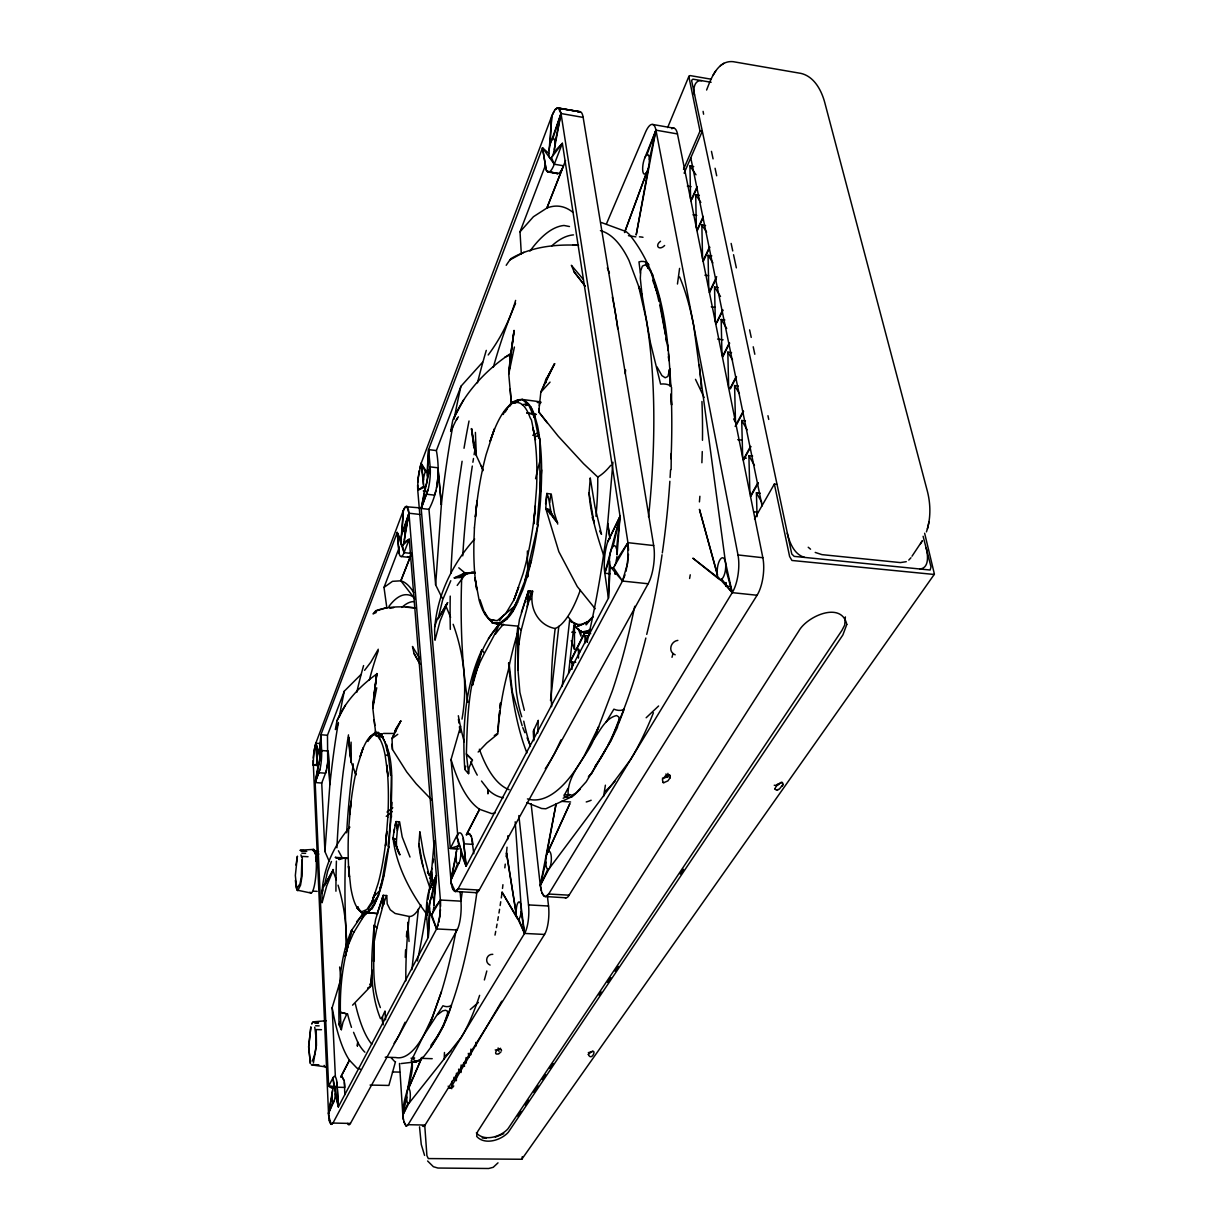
<?xml version="1.0" encoding="UTF-8"?>
<svg xmlns="http://www.w3.org/2000/svg" width="1230" height="1230" viewBox="0 0 1230 1230"><rect width="100%" height="100%" fill="white"/><g stroke="black" fill="none" stroke-linecap="round" stroke-linejoin="round"><path stroke-width="1.5" d="M380.362 1007.585C371.568 985.43 373.92 961.03 374.274 937.767A89.99 20.849 -86.5 0 1 374.12 928.419L375.642 919.225L383.222 895.379L386.758 895.578L387.204 903.804L390.218 909.754L395.122 913.475L409.313 916.504A90.62 21.679 -86 0 0 420.891 905.003M652.93 275.166L646.811 265.742L645.012 264.942L642.414 266.095L640.707 270.754L640.323 278.518L642.137 295.6L650.409 342.617L660.587 384.083A9.594 4.52 -3.4 0 1 670.857 386.266C667.813 333.837 663.647 276.95 629.36 234.453L626.132 231.594L601.332 222.492M361.02 674.455L344.339 691.137L327.472 735.263L327.733 763.184L326.088 771.717L321.737 783.033L324.92 851.529L329.179 861.292M466.032 1063.212L466.093 1057.539M470.875 1054.802L470.936 1049.082M475.795 1046.253L475.841 1042.41M557.728 524.088L554.407 513.095L551.24 493.999L546.873 493.522L545.751 508.467L558.835 551.67L577.254 586.526L595.197 608.788M671.119 469.568L671.273 453.363M451.733 1088.719L451.825 1081.278M456.361 1080.678L456.438 1073.19M461.066 1072.514L461.142 1064.98M452.225 887.737L455.377 891.535L458.113 888.844L622.472 581.052L627.731 562.94L627.946 542.676L561.018 113.529L558.266 107.84L555.099 109.593L551.763 116.097L421.121 463.418L417.893 479.346L417.754 490.278L451.21 883.063L452.901 889.428L454.5 891.35L476.41 892.719M313.173 760.509L328.518 1113.319C328.764 1115.733 328.841 1127.203 332.961 1123.052L436.589 928.942L439.91 916.335L440.386 900.022L408.96 513.218L406.823 506.36L405.5 506.683L403.379 510.404L315.818 743.212L313.727 753.129L313.204 765.075L318.17 765.598A6.688 1.292 -85.5 0 0 319.677 758.51L321.63 750.531L320.892 734.74L397.244 532.482L401.011 540.616A7.78 1.722 -84.1 0 0 402.487 545.567L404.055 552.639L411.62 553.454L400.857 580.806L414.971 598.995M551.609 706.65A166.465 53.582 -84.5 0 1 555.176 628.515C538.048 625.394 528.931 607.559 532.759 591.246L528.47 590.815L519.444 619.597L517.861 630.437A112.929 33.179 -84.1 0 0 518.384 641.368L517.984 670.073L519.89 692.367L524.349 710.31M374.12 928.419L374.381 940.796L376.872 928.05L374.135 925.237L373.551 961.568L374.274 937.767M534.081 739.43L534.266 729.129A273.46 73.585 -83.6 0 0 538.294 720.334L537.725 732.988M521.336 254.272L520.013 231.824L545.367 165.512M502.132 622.841L491.723 622.58L497.197 624.194C512.218 620.566 516.892 602.654 522.658 590.323C532.298 563.232 537.264 534.712 540.062 506.16C542.184 479.331 542.799 452.056 537.495 425.534C534.712 416.063 532.529 403.517 522.212 399.443L513.11 401.703L504.7 411.266L503.255 414.479M565.554 160.561L563.509 165.773L554.284 164.236L551.501 157.625A10.009 2.583 -80.9 0 1 548.918 153.412L551.763 116.097L553.977 111.284M442.262 598.211L435.635 584.865L428.963 509.343C438.526 491.293 439.956 470.383 436.389 450.564L460.958 386.266L482.544 362.296M401.011 540.616L403.379 510.404L404.793 507.498M391.494 817.104C390.048 790.183 397.613 753.913 378.394 732.311L375.242 732.649L381.377 734.202L385.021 742.32L388.434 756.219L390.587 775.069L391.371 775.069L390.402 822.024L388.065 846.594L388.849 846.67L392.001 802.375M612.94 462.249L607.697 523.38A305.578 83.686 -83.6 0 1 587.064 642.075M774.792 788.861L777.483 784.11L782.388 782.511M436.389 450.564L428.594 449.611L427.425 476.318A8.087 1.845 -83.7 0 0 427.087 472.505L428.594 449.611L542.507 147.846L548.918 153.412M410.005 857.033L402.195 836.954L399.596 821.794L396.014 821.609C400.058 832.495 392.385 844.18 399.827 854.727L393.016 838.076L394.399 829.082M395.63 731.912L395.768 728.975L400.811 720.965L392.032 738.538L392.462 749.439L406.73 771.963L416.171 783.771L431.653 799.869M783.095 784.417L782.372 782.48M320.892 734.74L319.723 757.48A6.688 1.292 -85.5 0 0 319.569 753.975L320.892 734.74L327.472 735.263M435.635 584.865L441.37 504.761A305.578 83.686 -83.6 0 1 452.717 426.595M388.618 752.991L388.434 756.219L386.574 744.642M554.284 164.236L542.507 147.846L546.212 170.032A24.016 6.196 -80.9 0 0 554.284 164.236L562.371 143.31L551.962 156.948A10.009 2.583 -80.9 0 0 553.731 152.366L562.371 143.31L620.058 516.323L607.635 541.953A27.029 8.671 -83.6 0 0 604.806 573.226L608.45 598.134L609.48 560.711A11.27 3.613 -83.6 0 0 610.295 566.184L608.45 598.134L466.124 866.289L460.881 852.882M619.274 719.027L617.337 727.545L610.956 740.583L586.218 781.773L576.101 792.981L571.996 795.241L568.06 794.196C567.707 773.732 586.541 757.357 593.921 739.199C600.117 730.743 605.391 718.166 616.599 715.522L618.782 716.967L619.274 719.027L610.956 740.583L591.553 773.655L588.34 776.96M324.92 851.529L329.871 784.694A245.708 54.489 -85.9 0 1 338.358 722.487M549.057 150.537A10.009 2.583 -80.9 0 1 550.102 144.479L551.763 116.097M401.149 538.248A7.78 1.722 -84.1 0 1 401.887 533.666L403.379 510.404M404.055 552.639L397.244 532.482L399.089 553.316A18.681 4.136 -84.1 0 0 404.055 552.639L409.252 539.186L402.779 545.244A7.78 1.722 -84.1 0 0 403.917 542.276L409.252 539.186L436.358 875.483L428.778 891.335A21.11 5.243 -86.6 0 0 426.61 915.689L428.271 937.383L429.516 907.356A8.794 2.183 -86.6 0 0 429.885 912.122L428.271 937.383L338.342 1106.831L335.252 1093.731M413.388 1056.678C412.296 1063.642 421.152 1060.552 423.397 1057.001C435.835 1041.764 445.89 1024.129 451.441 1005.187A7.395 5.427 19 0 1 442.969 1005.756L423.351 1035.983L411.22 1060.906A7.088 6.78 67.6 0 0 419.461 1060.045L423.397 1057.001M514.401 347.029L508.743 374.089L509.159 370.23A98.385 24.4 -82.8 0 0 510.158 358.73L514.079 330.501L508.743 374.089L511.403 403.594M541.661 469.968L536.987 524.641L537.956 524.749L524.856 580.96L512.51 611.817M376.734 687.785L372.798 708.096L373.121 705.005A79.427 16.497 -85.2 0 0 373.92 695.703L376.811 673.563L372.798 708.096L374.781 725.454M677.453 284.022L679.59 268.386M607.635 541.953L620.058 516.323L617.06 554.868A11.27 3.613 -83.6 0 0 613.709 545.951A11.27 3.613 -83.6 0 0 609.496 559.02L604.806 573.226L610.034 573.78M431.838 897.162L436.358 875.483L433.959 905.603A8.794 2.183 -86.6 0 0 432.191 897.024A8.794 2.183 -86.6 0 0 429.562 905.987L426.61 915.689L436.358 875.483L428.778 891.335M345.584 949.299C347.398 927.697 344.308 905.849 338.05 885.154M373.121 705.005L374.151 692.598L374.535 695.873M509.159 370.23L510.419 354.947L510.988 359.79M499.703 711.863L497.766 734.033L486.711 743.058L478.147 752.037M295.969 865.12L297.414 856.157L295.338 875.468L296.876 890.059L310.913 893.042M372.121 970.163L370.691 986.337L352.579 1005.171M374.135 925.237C371.429 956.233 368.539 989.181 380.5 1018.686M517.769 626.685L517.984 670.073L518.66 644.889L521.197 630.175L517.769 626.685C514.77 656.528 512.403 687.755 521.751 716.736M313.281 758.064L314.419 748.532M328.179 758.157L327.011 767.858M417.693 482.298L419.153 470.583M438.08 475.949L436.573 487.91M427.517 872.208L429.209 875.099L423.658 854.051L419.845 831.695A219.986 47.955 -85.9 0 1 418.877 843.611C419.753 858.832 425.119 873.869 430.085 888.275M440.494 909.693L438.833 922.362M599.64 530.991L601.516 534.327L594.92 506.683L590.246 477.886A273.46 73.585 -83.6 0 1 589.047 492.999C590.477 514.355 597.073 535.588 603.853 555.945M434.267 841.043L431.515 871.547A245.708 54.489 -85.9 0 1 428.071 899.407M481.837 649.917C464.648 686.955 462.142 729.144 464.786 769.365L465.524 770.288A273.46 73.585 -83.6 0 0 468.584 773.639L469.137 767.459L472.443 760.079L466.385 753.975C467.6 709.987 468.384 658.726 499.365 624.087C490.954 644.612 476.302 662.555 472.551 685.172L478.824 663.401A105.549 29.136 -85.1 0 1 481.837 649.917L484.343 652.961M539.001 408.99L538.74 411.865L558.159 436.127L583.543 463.679L597.734 477.055A112.191 32.995 -83.5 0 1 595.935 516.231M628.515 554.346L626.116 571.166M603.576 796.471L605.391 785.186M500.041 708.219L500.564 702.76M625.24 373.797L625.609 370.03M487.956 793.627L488.31 789.891L481.499 781.035M447.951 1015.027L447.351 1011.075L445.445 1010.23L442.646 1010.906L437.588 1014.627M669.873 368.646L667.905 376.442L665.215 377.764L661.909 375.611L656.958 366.848M487.941 793.673L488.31 789.891A287.974 80.504 -83.5 0 0 503.362 797.747M497.596 731.573L499.672 710.817M500.041 707.035L500.426 703.268M550.056 382.115L540.816 392.232L554.622 363.665L545.49 380.808A106.933 28.321 -82.1 0 1 540.816 392.232L538.74 411.912L547.196 422.843M367.632 988.013L370.691 986.337L371.937 970.901M433.79 900.468L436.358 875.483M539.34 405.577L539.755 401.641M411.912 969.67L418.415 908.985M425.718 919.317L426.134 915.504M616.584 548.78L620.058 516.323L604.806 573.226M433.867 906.987L433.514 909.616A8.794 2.183 -86.6 0 1 432.36 913.552L431.653 914.444L436.589 928.942L457.099 929.988A21.202 5.504 -86.7 0 0 460.927 901.16L460.097 891.673M550.517 700.623L558.82 626.331M502.501 888.444L502.932 884.708M504.838 867.857L505.253 864.106M506.099 856.618L506.514 852.867A229.718 58.379 -86.1 0 0 507.021 847.178M562.202 686.494L569.674 619.797M568.583 673.194L573.918 625.67M546.059 382.622L546.612 377.671M616.937 556.637L616.445 560.127A11.27 3.613 -83.6 0 1 614.6 565.862L613.432 567.522A11.27 3.613 -83.6 0 1 611.172 567.691L610.295 566.184M926.436 531.883C930.895 518.829 930.772 504.515 927.374 491.231L824.807 102.72C821.548 90.497 814.291 76.521 800.961 73.4L733.111 61.669C717.644 60.086 711.032 78.643 706.604 90.021M545.582 503.793L546.873 493.522C551.394 503.255 548.119 514.448 557.528 522.458L545.751 508.467L550.087 509.712M373.92 695.703L376.811 673.563M444.476 1052.496L444.184 1059.184M510.158 358.73L514.079 330.501M461.988 719.104C467.692 687.432 464.11 654.468 453.163 624.287M462.096 461.25L458.252 487.218A287.974 80.504 -83.5 0 0 450.887 573.211M403.379 1119.792L402.84 1115.041L408.698 1103.618A7.472 1.784 -87.9 0 1 406.93 1100.835A7.472 1.784 -87.9 0 1 407.13 1092.563L412.219 1062.812C414.202 1081.862 395.553 1108.368 406.069 1126.004L408.083 1124.697L524.564 933.432A20.987 6.104 -86.9 0 0 528.516 904.911L518.86 815.552M403.917 542.276L408.96 513.218L408.375 509.282M328.933 1118.116L328.518 1113.319L332.9 1088.765A7.549 1.553 -87.5 0 1 333.853 1086.92L328.641 1086.244L315.172 782.557L318.17 765.598M349.028 943.21L353.763 932.494L351.611 930.311C338.68 959.769 338.481 993.041 339.034 1024.682L339.48 1025.743A219.986 47.955 -85.9 0 0 341.34 1029.695C338.773 999.806 340.894 969.302 349.52 940.504A85.762 18.665 -86.9 0 1 351.611 930.311L363.834 912.645M331.439 861.477L327.641 871.24L324.413 885.523L333.392 869.579L326.734 885.831L322.075 902.759A219.986 47.955 -85.9 0 1 321.983 893.503C323.09 868.749 333.745 845.671 349.874 827.098M646.181 172.815A9.855 2.952 -80.2 0 1 642.69 167.372A9.855 2.952 -80.2 0 1 647.226 154.688A9.855 2.952 -80.2 0 1 648.84 165.389L636.187 235.007L655.944 130.165L677.469 133.932L762.846 557.728A26.722 10.332 -83.3 0 1 757.065 595.259L568.214 896.578A21.571 6.719 -86.7 0 1 565.031 897.623M566.077 897.808L544.582 896.47L541.923 892.872L540.293 885.446L556.037 804.189M338.481 723.302L335.39 729.544A219.986 47.955 -85.9 0 1 336.959 720.811C344.954 701.761 360.036 685.925 376.795 673.979M553.731 152.366L561.018 113.529L559.927 109.593M556.006 804.251L546.305 856.603A9.025 2.721 -86.5 0 0 546.243 866.458A9.025 2.721 -86.5 0 0 549.057 868.78L540.293 885.446L541.246 890.751M404.793 535.281L408.96 513.218L419.876 514.432M428.594 449.611L430.146 466.877L427.394 477.532A8.087 1.845 -83.7 0 1 425.288 486.803L421.198 508.467L450.303 848.408L458.959 848.961M371.906 909.093C382.853 890.182 385.543 867.888 388.849 846.67C381.838 868.119 384.483 899.376 365.341 914.151L363.573 913.982L358.714 910.092L357.853 906.956M450.78 580.714L442.677 599.81L438.111 618.675L447.597 602.639L440.048 621.119L435.005 640.23A273.46 73.585 -83.6 0 1 434.605 629.683C436.804 595.827 452.179 564.124 474.672 539.032M451.656 885.6L450.887 880.219L457.037 848.592A9.148 2.383 -86.3 0 1 458.483 845.794L450.303 848.408L456.76 835.8A21.94 5.704 -86.3 0 1 463.28 838.445L466.124 866.289L460.435 847.962A9.148 2.383 -86.3 0 1 459.482 861.876M478.147 666.906L478.824 663.401M332.515 1090.58A7.549 1.553 -87.5 0 0 332.3 1099.405A7.549 1.553 -87.5 0 0 333.991 1101.373L328.518 1113.319L332.115 1095.115M328.302 753.267L329.871 784.694L328.241 751.038L321.63 750.531L315.172 782.557L321.737 783.033M554.915 143.372L561.018 113.529L583.158 117.404L653.684 545.551A27.168 9.117 -83.6 0 1 648.133 583.758L479.239 890.059A21.863 5.889 -86.4 0 1 475.503 892.55M393.785 832.418L396.014 821.609L397.259 828.836M438.141 470.291L441.37 504.761L437.988 467.815L430.146 466.877L421.198 508.467L428.963 509.343M456.484 850.976A9.148 2.383 -86.3 0 0 456.407 861.461A9.148 2.383 -86.3 0 0 459.113 862.676L450.887 880.219L455.976 856.557M399.473 1063.458L402.84 1115.041L406.73 1097.052M541.292 487.726L540.001 493.737L539.724 438.434L538.755 438.403L534.65 418.2L530.93 407.022M341.34 1029.695L343.016 1022.222L346.86 1013.874L340.264 1012.259L346.86 1013.874M649.379 159.485L655.944 130.165A23.754 7.103 -80.1 0 0 645.412 132.44L606.528 223.706M395.138 825.468L396.014 821.609M927.405 528.946L928.096 525.871M928.312 524.918L928.973 521.951M521.197 630.175L527.378 606.759L528.408 590.938L527.962 604.13L528.47 590.815L521.366 612.417M613.094 546.428L620.058 516.323M460.635 726.177L451.056 759.464L457.775 835.631M531.114 803.728L540.293 885.446L545.812 862.107M351.611 930.311L345.23 956.433L349.52 940.504M376.872 928.05L382.284 908.324L383.191 895.486L377.303 913.198M341.202 978.035L332.161 1007.647L335.39 1077.065M670.058 777.898L670.304 776.883M319.954 769.427L315.172 782.557L319.954 769.427A16.067 3.075 -85.5 0 0 321.63 750.531M401.887 533.666L408.96 513.218L403.594 530.222M395.507 1061.644L388.88 1085.444L370.076 1085.06M428.102 489.694L421.198 508.467L428.102 489.694A19.419 4.443 -83.7 0 0 430.146 466.877M550.102 144.479L561.018 113.529L552.777 138.759M314.849 746.502L315.818 743.212L321.015 743.612M326.565 769.918L325.581 773.209L318.97 772.732M419.753 467.923L421.121 463.418L427.087 472.505M321.983 893.503L323.06 889.997M384.344 873.669L379.778 888.66L381.546 885.262M435.943 490.601L434.528 495.137L426.702 494.245M464.786 769.365L465.801 766.136M531.498 560.265L524.856 580.96L527.316 576.209M647.703 169.694L648.133 168.341M447.951 1012.336L443.461 1025.851L431.13 1046.884M515.616 300.412C509.866 320.077 500.472 338.573 488.202 354.978M313.404 1062.951L316.448 1045.377L316.233 1029.572L321.491 1029.71M774.792 788.814L776.299 790.091L779.359 789.076L783.095 784.386M397.767 734.325L392.032 738.538A84.578 18.696 -84.9 0 0 395.03 731.097L395.768 728.975M434.528 627.023L437.526 618.367M441.416 991.78L429.562 1025.343L441.416 991.78A230.948 54.797 -86 0 0 456.299 929.357M321.983 891.181L324.366 884.401M364.111 913.429L362.143 918.81L353.763 932.494M624.579 232.424L647.226 170.909L624.563 232.516M646.872 154.872L655.944 130.165L737.985 554.945A26.814 10.055 -83.4 0 1 732.25 592.645L548.703 894.026L545.597 896.639L543.614 895.763L541.923 892.872M339.034 1024.682L340.126 1021.715M546.904 854.266L547.273 853.297M386.866 608.035L384.006 587.402L399.35 547.258M618.705 723.363L624.21 709.11A9.333 5.612 20.2 0 1 613.893 709.172L605.99 722.287M384.006 587.402L392.493 581.329L400.857 580.806L411.62 553.454M572.826 212.267A305.578 83.686 -83.6 0 0 546.889 208.039L563.509 165.773L546.889 208.039L533.405 216.741L520.013 231.824M328.518 1113.319L333.023 1101.788M438.157 924.945L436.589 928.942L429.885 912.122M711.155 79.197L690.091 75.584L688.846 76.506L700.024 131.118L683.511 169.371M644.797 157.901L655.944 130.165M450.887 880.219L457.606 863.783M667.629 127.582L688.954 76.199M625.024 574.887L622.472 581.052L648.133 583.758M421.875 1057.6L408.053 1089.534L421.921 1057.462M684.126 173.184L702.192 131.472L700.024 131.118M402.84 1115.041L407.868 1103.648M690.876 200.705L697.087 186.683M691.983 199.168L696.657 188.651M696.933 230.364L703.253 216.418M697.272 230.579L702.807 218.371M405.07 1022.238L399.12 1035.137A231.732 52.49 -86 0 1 394.107 1043.301M367.939 741.459L370.215 736.539L375.565 732.327L368.8 739.814M703.022 260.96L709.479 247.046M703.36 261.175L709.818 247.261M540.293 885.446L547.765 869.272M378.271 649.24L370.845 662.124L364.572 670.335M385.605 1019.716L384.99 1010.998A219.986 47.955 -85.9 0 1 382.422 1016.78L381.777 1018.148L383.222 1024.821M709.249 292.279L716.675 276.658M709.602 292.509L716.198 278.626M561.049 739.814L554.453 753.652A287.974 80.504 -83.5 0 1 545.274 768.719M432.591 1016.718L423.351 1035.983A230.948 54.797 -86 0 1 395.906 1057.539L385.221 1057.2M534.266 729.129L533.251 731.22L533.774 740.768M715.752 324.105L722.64 309.96M457.16 418.092L450.641 431.438A273.46 73.585 -83.6 0 1 452.809 420.153C464.571 392.8 486.111 369.554 511.004 353.287M716.936 322.614L722.979 310.221M670.058 777.852L667.905 780.881L663.831 782.649M569.89 662.078L584.465 632.912M722.471 356.592L729.329 342.863M570.167 662.309L584.742 633.143M722.81 356.854L729.667 343.124M332.9 1088.765L328.641 1086.244L332.915 1077.88A18.127 3.721 -87.5 0 1 336.989 1082.415L338.342 1106.831L335.052 1089.442A7.549 1.553 -87.5 0 1 334.237 1100.819M730.051 388.526L736.186 376.565M730.389 388.803L736.524 376.841M340.756 1077.157L349.458 1060.229A245.708 54.489 -85.9 0 1 332.161 1007.647M466.355 834.678L479.592 809.294A305.578 83.686 -83.6 0 1 451.056 759.464M341.002 1076.45L349.458 1060.229L357.038 1068.194L360.344 1069.131M735.156 426.426L743.212 411.127M736.386 424.996L743.566 411.404M453.701 418.461L463.572 399.935M567.906 788.461L563.924 795.948A8.779 7.949 48.6 0 0 573.933 795.333L580.099 789.352M545.49 380.808L554.622 363.665M336.959 720.811L345.43 705.19M743.227 459.82L750.531 446.367M743.566 460.112L750.884 446.644M347.506 1123.436A18.081 3.828 -87.6 0 0 350.442 1123.436L457.099 929.988M750.454 496.09L757.926 482.714M750.807 496.366L758.28 483.006M324.413 885.523L333.392 869.579M395.03 731.097L400.811 720.965M754.513 518.86L774.362 484.02L776.807 484.297M614.6 565.862L627.946 542.676L653.684 545.551M782.188 786.339L782.772 785.34M509.789 405.931L513.11 401.703L509.589 405.962M501.732 1001.205L453.132 1083.722A30.089 7.349 -88.2 0 1 448.627 1088.166M438.111 618.675L447.597 602.639M432.36 913.552L440.386 900.022L460.927 901.16M912.014 556.206L922.346 540.693M456.515 419.953L458.39 416.816M920.563 543.706L922.054 541.215M712.954 75.43L714.292 73.231M714.446 73.001L715.752 70.833M505.253 412.081L507.252 408.806M311.851 1023.883L312.866 1022.222L318.601 1022.238M311.851 1023.729L312.897 1022.038M422.444 1125.927A17.881 4.397 -88 0 0 424.504 1125.942L544.536 934.446A20.925 6.288 -87 0 0 548.534 906.018L547.442 896.501M424.734 1125.219L426.902 1155.6L428.317 1158.568L521.797 1159.26L934.416 574.179L924.637 533.251M616.445 560.127L627.946 542.676L628.561 550.194M521.797 1159.26L522.289 1156.646M517.784 1116.117L520.997 1111.336M525.272 1104.97L528.485 1100.204M533.82 1092.24L538.094 1085.875M542.384 1079.494L545.582 1074.728M549.856 1068.347L553.07 1063.581M599.025 995.116L601.163 991.933M607.574 982.386L610.787 977.604M615.062 971.239L618.275 966.457M680.267 874.115L683.465 869.333M594.813 766.69L601.27 757.326A286.067 85.839 -83.4 0 0 606.544 747.855M433.514 909.616L440.386 900.022L440.601 906.356M548.519 851.514A9.025 2.721 -86.5 0 1 551.317 857.187A9.025 2.721 -86.5 0 1 549.487 868.195L630.56 759.617A284.868 89.16 -83.3 0 0 653.422 712.77M668.874 774.623L666.214 777.375L662.386 778.206M430.961 1045.3L437.342 1036.475A230.487 56.119 -86 0 0 477.102 890.766M457.206 585.418L465.509 574.026M506.207 265.296A273.46 73.585 -83.6 0 1 509.943 259.914L510.88 258.654C531.099 246.815 555.145 244.155 578.162 245.247M503.531 621.519L510.757 613.37M408.621 1088.95A7.472 1.784 -87.9 0 1 410.313 1094.546A7.472 1.784 -87.9 0 1 408.975 1103.248L461.296 1037.321A229.718 58.379 -86.1 0 0 479.623 995.347M499.472 620.796L503.501 615.446L516.538 604.653M488.433 638.478L499.426 624.01M590.431 629.237C587.556 637.832 576.701 629.668 574.072 624.748M781.373 782.157L777.468 785.417L774.239 785.263M456.299 891.166L458.113 888.844L479.239 890.059M356.592 921.839L363.634 913.044M474.749 572.473L467.169 573.81L464.94 572.965L454.27 577.854L460.035 577.5L461.019 576.332A97.57 24.892 -84.9 0 1 464.94 572.965L475.303 572.396M660.525 241.249C654.36 245.8 659.295 251.028 664.63 245.508M425.288 486.803L417.754 490.278L417.6 485.143M498.012 1162.842L493.23 1167.301L488.679 1168.5L437.895 1168.039L433.391 1166.717L427.61 1160.997M500.579 1048.267L497.75 1050.266L495.229 1049.928M500.933 1051.973L498.903 1053.633M331.762 1124.389L332.961 1123.052L350.442 1123.436M546.643 896.286L548.703 894.026L569.259 895.194M378.717 895.332L369.154 907.386L368.231 911.768L364.818 911.584M372.675 897.639L379.286 891.15M908.786 560.081L910.953 557.759M592.722 1051.281L588.309 1052.711M646.15 717.766L658.604 705.989M312.066 1061.183C317.263 1051.112 316.479 1038.243 314.726 1027.204M376.211 612.525L373.044 613.893A219.986 47.955 -85.9 0 1 375.442 611.202L376.042 610.603C388.695 606.175 402.364 606.236 415.509 607.943L406.254 607.205M588.847 776.299L591.553 773.655M406.746 1126.004L408.083 1124.697L425.196 1125.066M470.26 1009.523L478.409 1002.45M346.968 858.048L335.39 857.387L339.695 859.017A80.242 16.482 -86.6 0 1 342.232 857.817L347.229 858.509M934.216 574.471L791.936 560.465L789.614 556.498L774.362 484.02M501.256 1049.667C497.258 1046.453 492.185 1056.37 498.903 1053.664M555.099 109.593L557.282 107.84L579.284 111.715L557.282 107.84M386.251 816.366L392.232 811.631M665.568 775.761L662.401 779.589L663.062 782.511M387.004 812.061L392.785 807.726M417.754 490.278L423.689 486.111L421.121 463.418L425.472 471.859M720.426 65.636L721.979 64.575M722.379 64.283L723.855 63.268M512.326 403.04L517.353 399.873L522.212 399.443L540.785 401.872M527.07 601.593L531.314 598.979M460.035 577.5L467.169 573.81M527.501 597.626L530.668 595.704A112.191 32.995 -83.5 0 1 529.823 590.661M507.283 618.705L499.565 623.395L508.113 616.507L516.754 602.1L517.676 602.3M497.135 1050.128L498.734 1049.328M665.584 775.807L666.645 775.161M509.943 259.914L523.949 252.227M532.759 435.282L538.494 432.483M582.374 624.394L587.679 621.75L593.091 616.553L586.08 624.84L587.679 621.75L577.347 626.393L582.374 624.394L577.316 624.471L569.628 620.873L577.316 624.471M503.777 1133.66L495.352 1137.135M473.811 853.728L471.505 836.923L469.153 833.525L466.385 834.893L479.592 809.294L491.816 813.645L495.152 812.953M385.897 755.481L389.31 753.836M572.242 796.548L545.812 808.787L541.63 808.494L526.748 802.575M494.291 735.586L497.412 733.464M536.08 436.435L539.109 435.113M504.746 357.269L511.511 354.394M339.065 859.586L344.246 858.063M666.66 775.207L669.981 775.392M677.853 640.384C670.565 641.26 667.644 651.808 675.162 654.791M777.222 789.967L778.267 789.614M375.442 611.202L385.651 607.943M906.264 561.68L900.391 562.587L821.978 554.638L815.213 552.424M376.165 913.444L368.585 912.752L363.573 913.982L368.939 911.645L375.242 903.189M405.5 506.683L420.768 507.944M454.27 577.854L461.019 576.332M317.755 765.783A6.688 1.292 -85.5 0 1 317.14 764.23L313.204 765.075L318.401 765.46M525.579 405.562L529.069 404.87M390.018 608.327L393.754 607.605M522.212 404.716L527.885 403.717M492.8 954.311C486.511 953.865 484.143 962.521 490.094 965.073M401.041 1063.566L416.401 1061.782M341.356 1076.65C346.506 1079.817 343.677 1089.442 345.092 1094.546M313.927 1021.792L326.181 1020.731M300.228 850.222L313.558 849.407M297.66 887.245L300.012 883.77L301.335 876.744L301.873 860.016M919.902 568.983C929.665 568.106 927.835 554.469 926.129 547.719M383.499 733.434L393.4 733.464M311.851 1064.611L318.816 1064.78M392.416 1071.945L399.658 1072.099M450.303 848.408L457.037 848.592M328.641 1086.244L335.821 1086.444M337.42 1087.228L344.738 1087.428L344.292 1082.631M315.649 1025.758L319.139 1025.866M313.911 1021.961L317.386 1022.069M314.849 1023.176L318.339 1023.268M420.752 1058.323L432.207 1058.692M537.279 402.487L540.939 402.656M313.389 891.166L317.171 891.35M308.038 856.726L302.319 856.418L302.042 876.114L300.566 885.139L297.737 890.72L296.184 887.814L295.385 880.326M516.431 915.735L524.564 933.432L544.536 934.446M300.212 850.391L303.995 850.591M313.466 851.098L317.232 851.298M314.849 851.529L318.616 851.729M301.073 851.114L306.762 851.421M301.796 853.174L305.594 853.374M318.893 854.066L315.095 853.866L314.357 851.821M528.516 904.911L548.534 906.018M430.3 887.337L435.343 887.63M401.241 556.529L408.775 557.328M464.094 843.811L472.935 844.38L472.105 839.014M701.684 80.673C694.135 79.75 692.921 89.698 694.489 95.079M561.51 801.345L570.582 801.991M572.826 244.939L578.53 245.385M572.027 669.289L572.012 662.017L575.732 662.324M571.274 640.63L574.502 649.379L578.238 649.701M571.735 632.205L575.425 632.528M585.049 642.998L585.003 635.602L588.786 635.941M497.197 624.194L517.907 626.132M482.16 1137.935L486.234 1138.319M590.431 633.158L586.956 632.82L590.661 633.742M368.585 912.752L377.748 913.644M377.887 736.293L383.391 736.832M379.44 736.386L383.13 736.755M717.797 576.701L732.25 592.645L757.065 595.259M753.867 511.772L757.619 512.172M725.715 582.682L726.207 586.141L729.559 586.495M757.08 516.677L756.419 492.784L760.217 493.199M737.985 554.945L762.846 557.728M749.9 493.568L748.885 455.669L752.637 456.099M746.395 458.16L742.674 457.729L741.721 420.491L745.411 420.921M423.289 490.908L426.964 491.339M737.769 439.648L741.567 440.094M733.618 418.907L735.494 422.167L734.587 385.559L738.384 386.036M728.683 388.157L727.822 352.149L731.573 352.641M717.582 339.08L723.102 339.803M721.979 354.901L721.164 319.493L724.87 319.985M711.294 306.793L715.061 307.3M715.322 321.876L714.538 287.051L718.212 287.559M704.898 275.197L708.634 275.72M311.328 1064.857L325.166 1066.81M708.788 289.619L708.049 255.348L711.816 255.886M702.561 258.7L701.853 224.967L705.574 225.521M692.967 214.82L696.764 215.388M696.365 227.95L695.688 194.755L699.378 195.324M687.309 186.099L691.076 186.668M559.158 108.424L580.299 111.715M674.148 128.243L652.73 124.476M690.568 198.645L689.938 165.958L693.735 166.542M628.484 235.683L635.864 236.852M526.763 412.973L536.019 414.449M547.811 171.954L557.928 173.568L546.95 171.278L556.944 173.476M527.04 412.926L536.219 414.418M711.125 82.272L692.89 79.166L691.568 80.427L791.766 553.977L794.18 556.375L930.126 570.028L931.018 566.922L923.1 536.28M569.49 226.535L564.016 225.474A287.974 80.504 -83.5 0 0 529.961 251.12M804.574 557.359C794.18 554.546 789.66 542.722 787.231 533.251M471.797 572.088L475.318 572.873M663.047 782.465L663.831 782.695M668.643 774.762L669.428 774.946M365.341 914.151L362.266 913.29L360.39 911.245M551.394 511.911L550.21 511.526A113.744 32.703 -82.5 0 1 546.812 509.466L545.751 508.467M335.39 857.387L339.695 859.017M425.841 912.983C409.698 891.043 396.352 865.49 393.016 838.076L396.352 839.352M468.246 833.448L469.998 834.14L471.505 836.923M579.991 630.959C582.344 631.836 587.325 634.588 588.909 631.405L581.698 632.051L589.524 630.39L589.232 629.591M546.812 509.466L550.21 511.526L557.528 522.458M579.361 629.729L576.317 627.823L574.502 624.809M472.443 760.079L466.385 753.975L468.584 773.639M718.197 577.793L692.874 558.174L719.212 579.299A11.085 4.121 -83.3 0 0 723.978 575.717A11.085 4.121 -83.3 0 0 725.639 563.509L693.735 325.842A284.868 89.16 -83.3 0 0 679.621 276.981M458.79 567.814L464.94 572.965M808.218 547.242L810.555 549.21M522.212 399.443L528.669 404.977L534.65 418.2L534.543 414.971M406.069 1126.004L403.778 1121.775M391.109 1057.739L394.722 1061.567M341.94 1076.588L343.954 1080.647M568.383 617.214L572.627 622.042M396.337 843.35L395.63 842.535A89.39 20.864 -85.5 0 1 393.646 839.367L393.016 838.076M583.112 279.164L571.366 265.28A273.46 73.585 -83.6 0 1 574.133 271.938L585.326 286.236L574.133 271.938M611.172 567.691L622.472 581.052L613.432 567.522M721.779 579.176L732.25 592.645L725.423 562.048A11.085 4.121 -83.3 0 0 720.473 559.066A11.085 4.121 -83.3 0 0 717.198 572.396M406.823 506.36L407.945 507.882M689.938 165.958L696.011 174.798M695.688 194.755L700.854 202.443M475.38 448.089L473.581 445.414L471.49 428.624L476.333 455.53L482.821 469.583M701.853 224.967L706.604 232.193M476.348 1132.892C484.266 1141.978 500.825 1136.828 507.975 1128.786L841.889 630.467L844.672 625.132L845.364 616.907M708.049 255.348L712.908 262.882M714.538 287.051L720.503 296.492M419.922 664.062L413.987 653.422A219.986 47.955 -85.9 0 0 412.465 646.488L419.784 658.665M393.646 839.367L399.827 854.727M721.164 319.493L726.699 328.456M727.822 352.149L732.542 359.944M734.587 385.559L739.415 393.677M501.287 897.931A229.718 58.379 -86.1 0 0 502.086 892.196L516.631 916.75M741.721 420.491L747.148 429.808M413.987 653.422L420.107 663.954M502.086 892.196L517.2 918.318A8.687 2.506 -86.9 0 0 520.044 917.011A8.687 2.506 -86.9 0 0 521.212 907.679L515.201 821.794M748.885 455.669L754.451 465.401M756.419 492.784L761.678 502.163M592.153 517.646L594.029 520.982M484.743 612.14L488.402 618.705L492.584 622.78L485.051 614.4L479.946 599.671M338.419 850.76L342.232 857.817M704.144 397.505L695.504 379.332M427.548 871.855L429.209 875.099M501.256 1049.636L501.517 1050.697M451.21 883.063L455.377 891.535M357.746 906.787L359.437 910.215M351.011 755.097L349.735 752.452L348.674 737.031L351.288 762.4L355.931 774.746M370.43 985.799L369.661 984.169M669.981 775.361L670.319 776.914M522.765 727.607L524.918 732.726M527.086 737.862L529.961 744.688M353.564 1032.324L357.73 1042.21A231.732 52.49 -86 0 0 364.864 1052.188M607.297 267.848L609.434 273.014M445.475 604.976L450.595 617.337M518.706 919.071L524.564 933.432L521.12 906.418A8.687 2.506 -86.9 0 0 518.276 902.343A8.687 2.506 -86.9 0 0 516.154 912.045M665.953 773.962L667.321 777.375M481.084 465.478L483.098 470.629M424.581 1155.416L421.26 1144.469L419.522 1126.864M648.056 268.278L646.088 263.174L648.072 268.417M652.653 280.194L659.311 298.167L668.244 350.273M585.003 635.602L587.494 642.168M654.683 285.914L659.311 298.167L650.224 269.739M578.346 629.16L580.99 636.156L580.96 630.698M579.668 652.207L578.454 648.933L578.484 658.096M572.012 662.017L573.318 665.63M319.569 753.975L315.818 743.212L317.14 764.23M332.638 869.533L336.344 879.973M475.841 453.27A94.541 23.139 -83.9 0 0 474.196 447.197L473.581 445.414L476.333 455.53L475.395 432.407M522.166 725.808L512.449 692.398L509.005 662.832M354.778 771.502L355.901 774.854M328.687 1115.825L331.193 1124.389L329.256 1120.115M310.406 1063.381L308.638 1046.838L310.867 1026.866L308.668 1046.868L310.391 1063.535M318.524 752.652L315.818 743.212L317.094 758.679M725.639 568.506L732.25 592.645M300.95 854.881L301.504 856.972M498.119 1047.945L498.98 1051.435M655.928 288.712L658.942 301.442M659.803 305.071L665.445 334.499M468.292 1053.387L469.137 1057.031M463.725 1062.72L464.54 1066.349M458.59 1069.162L459.39 1072.791M453.932 1077.311L454.716 1080.924M711.463 151.352L713.077 158.87M715.076 168.264L716.69 175.782M731.143 243.432L732.742 250.951M733.541 254.718L736.355 267.863M749.608 329.886L751.223 337.404M753.221 346.799L754.82 354.255M767.951 415.709L768.735 419.43M690.83 158.117L762.093 505.93M351.027 760.248A77.582 15.652 -85.8 0 0 350.089 754.267L349.735 752.452L351.288 762.4L351.073 742.121M418.877 843.611L423.012 866.458M703.099 111.361L703.591 114.221M542.507 147.846L546.212 170.032M589.047 492.999L593.982 522.688M546.873 493.522L547.488 497.258M549.656 510.327L550.271 514.063M521.136 911.722L524.564 933.432M614.708 570.566L615.261 574.333L614.877 570.828M471.49 428.624L474.196 447.197M421.121 463.418L423.474 479.838M665.953 338.219L666.46 341.955M668.474 356.869L668.982 360.605L668.49 353.717M458.421 719.181L458.928 723.071M459.405 726.715L460.174 732.573M640.415 273.26L638.97 261.882A9.24 7.857 -27.1 0 1 648.917 264.773M375.427 730.866L375.842 734.31L374.135 719.811M382.422 1016.78L383.207 1023.252M725.838 582.543L726.207 586.141M463.28 838.445L466.124 866.289M397.244 532.482L399.089 553.316M392.001 744.181L392.462 749.47M510.158 389.095L511.357 403.44M348.674 737.031L350.089 754.267M432.422 882.894L431.515 871.547L432.53 884.555M518.384 641.368L518.66 644.889L517.861 630.437M315.664 857.126L315.987 861.354M407.684 922.346L409.037 941.473M667.859 345.107L668.213 350.719M668.551 356.346L668.782 360.082M669.366 369.461L670.412 386.312M670.996 395.691L671.565 405.054A286.067 85.839 -83.4 0 1 671.057 458.882M669.52 369.861L670.488 386.528M670.919 393.938L671.565 405.054L671.565 387.373M336.989 1082.415L338.342 1106.831M667.905 773.347L667.967 777.176M574.425 626.347L574.502 649.379M431.653 914.444A8.794 2.183 -86.6 0 1 430.362 913.69M402.425 531.883A7.78 1.722 -84.1 0 1 404.501 531.514A7.78 1.722 -84.1 0 1 404.363 540.078M316.986 762.662A6.688 1.292 -85.5 0 1 317.678 754.851A6.688 1.292 -85.5 0 1 319.293 752.914M462.234 891.858A230.948 54.797 -86 0 1 460.881 901.452M414.664 1058A230.487 56.119 -86 0 1 411.051 1058.2M371.844 1044.255A225.275 51.921 -86 0 1 355.362 1003.895M347.045 945.532A225.275 51.921 -86 0 1 345.43 858.878M346.645 832.787A225.275 51.921 -86 0 1 353.256 763.876M369.354 679.944A225.275 51.921 -86 0 1 378.21 650.977M401.856 607.451A225.275 51.921 -86 0 1 413.634 601.593M400.857 580.806A245.708 54.489 -85.9 0 1 413.68 592.506M427.548 903.051A245.708 54.489 -85.9 0 1 417.354 960.984M339.326 716.905A245.708 54.489 -85.9 0 1 344.339 691.137M351.473 1027.373A231.732 52.49 -86 0 1 347.536 1013.812M341.233 979.987A231.732 52.49 -86 0 1 339.649 967.011M335.928 891.212A231.732 52.49 -86 0 1 336.405 861.154M336.928 847.793A231.732 52.49 -86 0 1 343.247 771.656L347.583 740.537A231.732 52.49 -86 0 1 348.49 734.879M356.746 692.413A231.732 52.49 -86 0 1 363.588 665.568M388.957 606.359A231.732 52.49 -86 0 1 413.757 597.18M410.912 555.053A18.665 4.197 -84.1 0 1 407.545 556.59M507.898 835.723A229.718 58.379 -86.1 0 1 507.621 839.552M500.718 901.744A229.718 58.379 -86.1 0 1 500.149 905.526M499.565 909.293A229.718 58.379 -86.1 0 1 498.965 913.044M498.335 916.75A229.718 58.379 -86.1 0 1 497.704 920.44M497.058 924.084A229.718 58.379 -86.1 0 1 496.413 927.697M495.721 931.371A229.718 58.379 -86.1 0 1 494.998 935.108M486.803 970.993A229.718 58.379 -86.1 0 1 484.359 979.956M451.395 1050.482A229.718 58.379 -86.1 0 1 445.783 1055.279M433.498 859.232A90.62 21.679 -86 0 1 432.883 862.937M431.899 868.365A90.62 21.679 -86 0 1 429.701 878.589M397.444 830.604A95.556 10.532 -69 0 1 399.197 822.593M382.1 908.293A96.248 37.3 -70.1 0 1 386.589 895.502M379.609 739.215A84.562 2.537 83.7 0 1 379.317 736.908M405.839 980.802A133.501 33.733 -87 0 1 409.313 916.504M405.254 957.432A137.652 34.778 -87 0 1 405.593 949.898M406.423 936.737A137.652 34.778 -87 0 1 406.884 931.141M371.614 975.575A146.201 71.94 -88.3 0 1 371.998 972.008M362.097 918.656A91.466 47.001 -85.3 0 1 366.955 912.891M550.932 141.881A10.009 2.583 -80.9 0 1 554.299 139.328A10.009 2.583 -80.9 0 1 554.376 149.368M423.428 484.451A8.087 1.845 -83.7 0 1 424.273 475.026A8.087 1.845 -83.7 0 1 426.656 471.505M424.673 487.341A8.087 1.845 -83.7 0 1 423.689 486.111M600.424 230.64A286.759 83.901 -83.5 0 1 629.022 260.529L642.137 295.6L638.601 286.098L646.104 318.878A286.759 83.901 -83.5 0 1 648.518 516.892M634.726 606.267A286.759 83.901 -83.5 0 1 612.356 690.768L593.921 739.199L598.641 726.746L584.158 755.989A286.759 83.901 -83.5 0 1 527.439 798.916M670.535 470.029A286.067 85.839 -83.4 0 1 670.089 477.517M669.858 481.268A286.067 85.839 -83.4 0 1 662.324 552.916M662.048 554.776A286.067 85.839 -83.4 0 1 646.734 634.388M645.842 638.047A286.067 85.839 -83.4 0 1 608.281 744.504M569.628 794.642A286.067 85.839 -83.4 0 1 563.171 798.239M509.174 789.706A279.825 79.55 -83.5 0 1 479.377 749.224M467.877 702.192A279.825 79.55 -83.5 0 1 461.742 576.547M462.741 555.852A279.825 79.55 -83.5 0 1 472.305 466.062M472.889 462.265A279.825 79.55 -83.5 0 1 473.488 458.483M474.104 454.716A279.825 79.55 -83.5 0 1 474.734 450.949M493.322 367.263A279.825 79.55 -83.5 0 1 515.555 303.333M551.747 245.923A279.825 79.55 -83.5 0 1 573.488 234.899M454.101 419.153A305.578 83.686 -83.6 0 1 460.958 386.266M612.34 297.122A287.974 80.504 -83.5 0 1 617.706 328.702M477.255 775.131A287.974 80.504 -83.5 0 1 470.844 761.555M464.233 741.752A287.974 80.504 -83.5 0 1 458.329 715.737M450.318 629.391A287.974 80.504 -83.5 0 1 450.226 596.104M464.018 448.274A287.974 80.504 -83.5 0 1 469.03 420.998M477.486 382.838A287.974 80.504 -83.5 0 1 486.28 350.381M578.192 112.299A24.016 6.411 -80.7 0 1 583.158 117.404M562.387 168.356A23.985 6.288 -80.9 0 1 556.068 172.784M569.398 794.826A277.673 85.531 -83.4 0 1 564.355 794.595M526.917 752.945A277.673 85.531 -83.4 0 1 508.574 662.985M699.378 364.864A284.868 89.16 -83.3 0 1 701.269 388.28M701.946 401.472A284.868 89.16 -83.3 0 1 702.468 440.279M702.253 451.564A284.868 89.16 -83.3 0 1 701.884 462.741M699.885 496.274A284.868 89.16 -83.3 0 1 699.424 501.901M690.245 574.81A284.868 89.16 -83.3 0 1 689.615 578.484M673.056 653.499A284.868 89.16 -83.3 0 1 671.995 657.297M614.985 781.327A284.868 89.16 -83.3 0 1 605.114 791.259M591.153 800.238A284.868 89.16 -83.3 0 1 586.233 801.96M530.391 746.472A284.868 89.16 -83.3 0 1 523.749 721.164M639.431 236.837A284.868 89.16 -83.3 0 1 642.998 237.282M671.749 128.75A23.678 7.303 -79.9 0 1 677.469 133.932M549.749 502.44A121.539 14.591 -67.7 0 1 550.84 494.798M580.222 590.369A112.191 32.995 -83.5 0 1 555.176 628.515M528.224 576.578A112.191 32.995 -83.5 0 1 527.409 550.963M535.573 478.731A112.191 32.995 -83.5 0 1 540.431 459.328M528.485 600.009A158.255 47.032 -85.3 0 1 530.668 595.704M495.352 634.265A112.391 63.345 -80.5 0 1 503.516 624.225M527.116 606.821A120.602 48.723 -65.9 0 1 532.529 591.23M610.772 465.278A168.387 50.338 -81.6 0 1 597.734 477.055M518.476 630.16A153.473 45.602 -85.3 0 0 508.374 669.935A178.95 99.123 -83.9 0 0 498.857 720.98M453.747 1085.906A30.089 7.365 -88.2 0 1 452.609 1087.382M450.318 1088.212A30.089 7.365 -88.2 0 1 448.166 1086.167M312.512 850.115A21.863 3.905 -86.6 0 1 316.156 871.593A21.863 3.905 -86.6 0 1 309.96 892.15M326.304 1066.656A23.247 4.351 -87.5 0 1 324.12 1065.38M387.834 817.104L385.543 845.902L386.804 831.511A88.329 19.173 -85.9 0 1 378.24 883.032L372.306 901.083L366.924 909.493L361.682 911.799L356.961 908.017L359.683 910.246A88.329 19.173 -85.9 0 1 350.704 886.984L348.49 866.212L349.412 877.021A88.329 19.173 -85.9 0 1 348.736 827.79L351.042 801.284L349.704 814.537A88.329 19.173 -85.9 0 1 357.423 766.182L363.081 747.948L360.113 756.619A88.329 19.173 -85.9 0 1 372.26 735.294L373.428 734.218L378.348 736.094L375.288 734.987A88.329 19.173 -85.9 0 1 385.113 755.066L388.019 776.038L386.666 764.968A88.329 19.173 -85.9 0 1 387.834 817.104M474.426 527.87L474.257 533.067A109.531 29.274 -83.6 0 0 476.779 589.554L474.98 577.823L479.116 600.117A109.531 29.274 -83.6 0 0 494.076 620.274L489.617 619.859L497.274 620.627L505.591 613.862L514.002 599.748L523.058 573.687A109.531 29.274 -83.6 0 0 535.342 505.945L533.697 524.042L536.541 488.126A109.531 29.274 -83.6 0 0 532.928 427.948L535.45 439.833L531.483 420.076L530.099 417.723A109.531 29.274 -83.6 0 0 513.587 403.025L518.507 401.703L510.542 403.871L508.743 406.069A109.531 29.274 -83.6 0 0 490.063 441.324L494.445 428.84L486.096 454.67A109.531 29.274 -83.6 0 0 475.38 516.954L477.055 500.641L474.426 527.87M357.73 1042.21L357.377 1045.961L357.73 1042.21M846.793 624.456L842.888 634.926L508.313 1132.261C501.133 1140.287 484.589 1145.438 476.656 1136.366L477.486 1131.831L798.839 630.975C807.049 616.122 841.581 600.886 846.793 624.456M588.324 1054.448C591.984 1062.935 598.933 1044.27 588.324 1054.448M375.288 892.642L372.306 901.083L375.288 892.642M518.583 587.371L514.002 599.748L518.583 587.371M569.813 803.713L547.673 852.513L569.798 803.744M382.007 733.972L376.057 736.124L382.007 733.956M460.189 847.086L456.76 835.8L458.867 845.61A9.148 2.383 -86.3 0 1 460.189 847.086M717.305 573.964L699.44 509.358L717.505 575.409L717.305 573.964M334.914 1088.611L332.915 1077.88L334.099 1086.905A7.549 1.553 -87.5 0 1 334.914 1088.611M516.185 913.352L506.514 852.867L516.277 914.597L516.185 913.352M610.003 538.571L607.697 523.38L609.942 538.479M383.745 904.158L383.191 895.486L383.745 904.158"/></g></svg>
